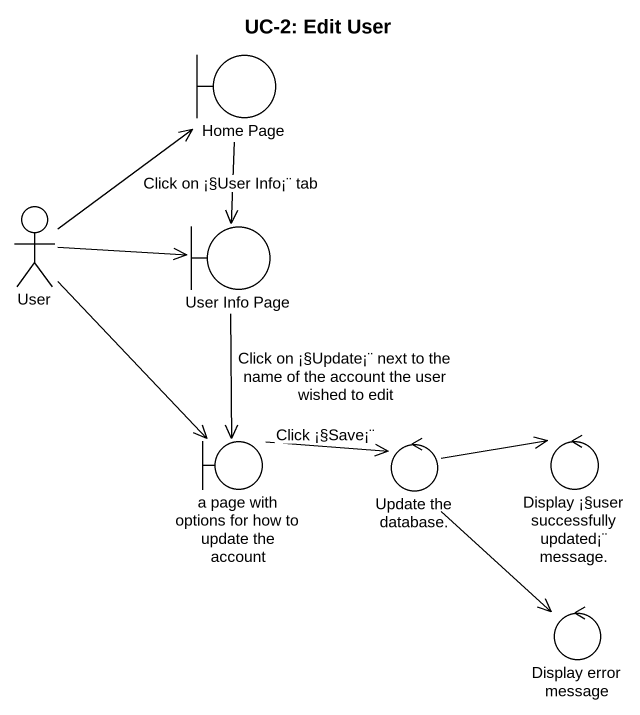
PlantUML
@startuml
title UC-2: Edit User
boundary "Home Page" as Home_Page
actor User
boundary "User Info Page" as User_Info_Page
boundary "a page with options for how to update the account" as a_page_with_options_for_how
control "Update the database." as Update_the_database
control "Display ¡§user successfully updated¡¨ message." as Display_user_successfully
control "Display error message" as Display_error_message
Home_Page --> User_Info_Page : Click on ¡§User Info¡¨ tab
User -up-> Home_Page
User -right-> User_Info_Page
User --> a_page_with_options_for_how
User_Info_Page --> a_page_with_options_for_how : Click on ¡§Update¡¨ next to the name of the account the user wished to edit
a_page_with_options_for_how -right-> Update_the_database : Click ¡§Save¡¨
Update_the_database -right-> Display_user_successfully
Update_the_database --> Display_error_message
@enduml
